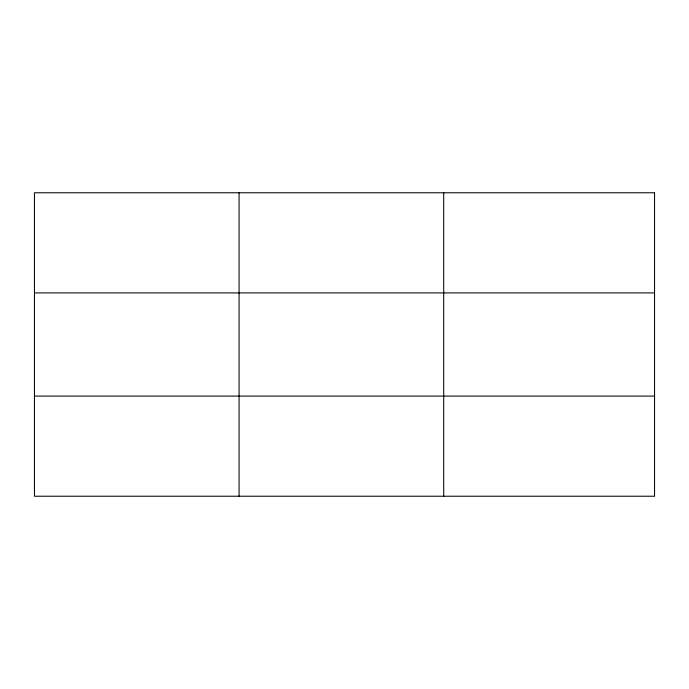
<?xml version="1.0" encoding="UTF-8"?>
<svg xmlns="http://www.w3.org/2000/svg" width="689" height="689" viewBox="0 0 689 689"><rect width="100%" height="100%" fill="white"/><g stroke="black" fill="none" stroke-linecap="round" stroke-linejoin="round"><path stroke-width="1.03" d="M239.083 192.774L239.083 496.226M443.716 192.774L443.716 496.226M34.45 292.911L654.55 292.911M34.45 396.089L654.55 396.089M654.55 192.774L654.55 496.226L34.45 496.226L34.45 192.774L654.55 192.774"/></g></svg>
